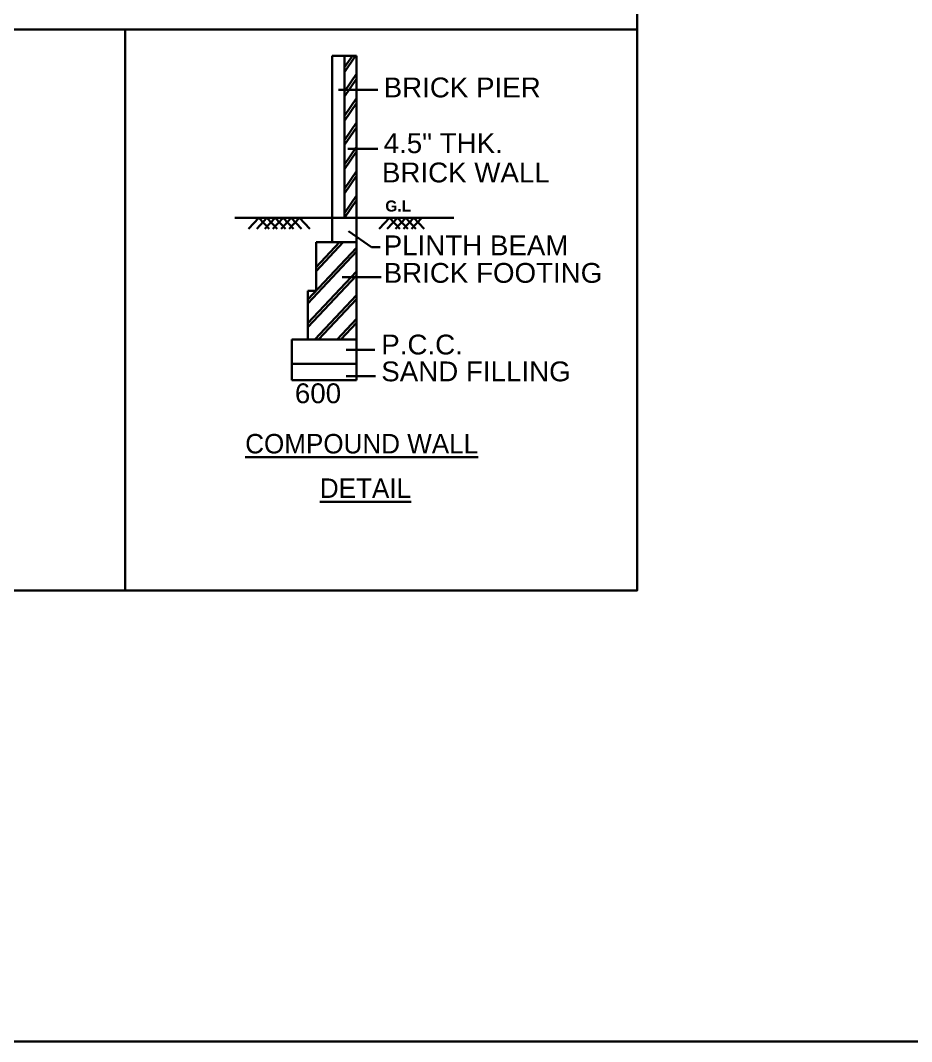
# Model space of a CAD drawing. Header units: metres. Extents: x 515 to 706, y -4 to 163.
# Drawn here: x 633.54 to 641.97, y 71.95 to 81.61 of the extents above; entities that cross this region are included whole.
import ezdxf

# ---------------------------------------------------------------- set-up
doc = ezdxf.new("R2010")
doc.units = ezdxf.units.M
doc.header["$MEASUREMENT"] = 0
doc.styles.add('style1', font='swisse.ttf', dxfattribs={"height": 1})
doc.styles.add('STYLE3', font='GOTHIC.TTF')
doc.styles.add('Swiss Bold', font='swissb.ttf')

msp = doc.modelspace()

# ---------------------------------------------------------------- linework, layer by layer
at = {"lineweight": 30}
for p, q in [((636.49112, 81.27298), (636.49112, 79.73965)), ((636.60612, 81.27298), (636.49112, 81.27298)), ((636.60612, 81.27298), (636.60612, 79.73965)), ((636.60612, 81.11965), (636.71176, 81.27298)), ((636.72112, 81.27298), (636.60612, 81.27298)), ((636.60612, 81.16469), (636.68073, 81.27298)), ((636.72112, 79.73965), (636.72112, 81.27298)), ((636.60612, 80.93469), (636.72112, 81.1016)), ((636.60612, 80.88965), (636.72112, 81.05656)), ((636.55091, 80.95126), (636.92137, 80.95126)), ((636.60612, 80.70469), (636.72112, 80.8716)), ((636.60612, 80.65965), (636.72112, 80.82656)), ((636.60612, 80.47469), (636.72112, 80.6416)), ((636.60612, 80.42965), (636.72112, 80.59656)), ((636.60612, 80.24469), (636.72112, 80.4116)), ((636.60612, 80.19965), (636.72112, 80.36656)), ((636.63911, 80.393), (636.92137, 80.393)), ((636.60612, 80.01469), (636.72112, 80.1816)), ((636.60612, 79.96965), (636.72112, 80.13656)), ((636.60612, 79.78469), (636.72112, 79.9516)), ((636.60612, 79.73965), (636.72112, 79.90656)), ((636.49112, 79.73965), (635.57112, 79.73965)), ((635.69999, 79.63743), (635.79716, 79.73965)), ((635.77666, 79.63743), (635.87383, 79.73965)), ((635.89433, 79.63743), (635.79716, 79.73965)), ((635.85333, 79.63743), (635.95049, 79.73965)), ((635.971, 79.63743), (635.87383, 79.73965)), ((635.92999, 79.63743), (636.02716, 79.73965)), ((636.04766, 79.63743), (635.95049, 79.73965)), ((636.00666, 79.63743), (636.10383, 79.73965)), ((636.12433, 79.63743), (636.02716, 79.73965)), ((636.08333, 79.63743), (636.18049, 79.73965)), ((636.201, 79.63743), (636.10383, 79.73965)), ((636.27766, 79.63743), (636.18049, 79.73965)), ((636.72112, 79.73965), (636.49112, 79.73965)), ((636.49112, 79.73965), (636.49112, 79.50965)), ((636.72112, 79.50965), (636.72112, 79.73965)), ((636.72112, 79.73965), (637.64112, 79.73965)), ((636.93457, 79.63743), (637.03174, 79.73965)), ((637.01123, 79.63743), (637.1084, 79.73965)), ((637.12891, 79.63743), (637.03174, 79.73965)), ((637.0879, 79.63743), (637.18507, 79.73965)), ((637.20557, 79.63743), (637.1084, 79.73965)), ((637.16457, 79.63743), (637.26174, 79.73965)), ((637.28224, 79.63743), (637.18507, 79.73965)), ((637.24123, 79.63743), (637.3384, 79.73965)), ((637.35891, 79.63743), (637.26174, 79.73965)), ((636.64344, 79.615), (636.86209, 79.4643)), ((636.72112, 79.50965), (636.33778, 79.50965)), ((636.33778, 79.50965), (636.33778, 79.04965)), ((636.33778, 79.23629), (636.59394, 79.50965)), ((636.33778, 79.27366), (636.55892, 79.50965)), ((636.72112, 79.04965), (636.72112, 79.50965)), ((636.26112, 78.96761), (636.72112, 79.45849)), ((636.26112, 78.93023), (636.72112, 79.42112)), ((636.86209, 79.4643), (636.94503, 79.4643)), ((636.26112, 78.74336), (636.72112, 79.23425)), ((636.26112, 78.70599), (636.72112, 79.19687)), ((636.58312, 79.17799), (636.95257, 79.17799)), ((636.33778, 79.04965), (636.26112, 79.04965)), ((636.26112, 79.04965), (636.26112, 78.58965)), ((636.32721, 78.58965), (636.72112, 79.01)), ((636.72112, 78.58965), (636.72112, 79.04965)), ((636.36223, 78.58965), (636.72112, 78.97263)), ((636.53734, 78.58965), (636.72112, 78.78576)), ((636.57237, 78.58965), (636.72112, 78.74839)), ((636.72112, 78.58965), (636.10778, 78.58965)), ((636.10778, 78.58965), (636.10778, 78.20632)), ((636.72112, 78.20632), (636.72112, 78.58965)), ((636.62082, 78.49234), (636.89225, 78.49234)), ((636.72112, 78.35965), (636.10778, 78.35965)), ((636.62082, 78.24369), (636.89979, 78.24369)), ((636.10778, 78.20632), (636.72112, 78.20632))]:
    msp.add_line(p, q, dxfattribs=at)
for points in [[(585.2581, 87.74858), (642.61905, 87.74858), (642.61905, 71.94947), (585.2581, 71.94947)], [(639.3715, 81.52334), (620.51418, 81.52334), (620.51418, 87.74858), (639.3715, 87.74858)], [(625.59454, 76.21505), (634.53449, 76.21505), (634.53449, 81.52334), (625.59454, 81.52334)], [(634.53449, 76.21505), (639.3715, 76.21505), (639.3715, 81.52334), (634.53449, 81.52334)]]:
    msp.add_lwpolyline(points, close=True, dxfattribs=at)

# ---------------------------------------------------------------- texts
for s, height, style, p in [('BRICK PIER', 0.18752, 'style1', (636.97667, 80.88011)), ('4.5" THK.', 0.18752, 'style1', (636.97667, 80.35298)), ('BRICK WALL', 0.18752, 'style1', (636.96014, 80.07595)), ('G.L', 0.104778, 'Swiss Bold', (636.99226, 79.80017)), ('PLINTH BEAM', 0.1875202, 'style1', (636.97667, 79.38658)), ('BRICK FOOTING', 0.1875202, 'style1', (636.97667, 79.12632)), ('P.C.C.', 0.18752, 'style1', (636.95405, 78.44843)), ('SAND FILLING', 0.1875202, 'style1', (636.95405, 78.19451)), ('600', 0.18752, 'style1', (636.13739, 77.98759)), ('%%UCOMPOUND WALL%%U', 0.1840781, 'STYLE3', (635.66786, 77.5124)), ('%%UDETAIL%%U', 0.1840781, 'STYLE3', (636.37381, 77.09183))]:
    msp.add_text(s, height=height, dxfattribs=dict(at, style=style)).set_placement(p)

doc.saveas('drawing.dxf')
